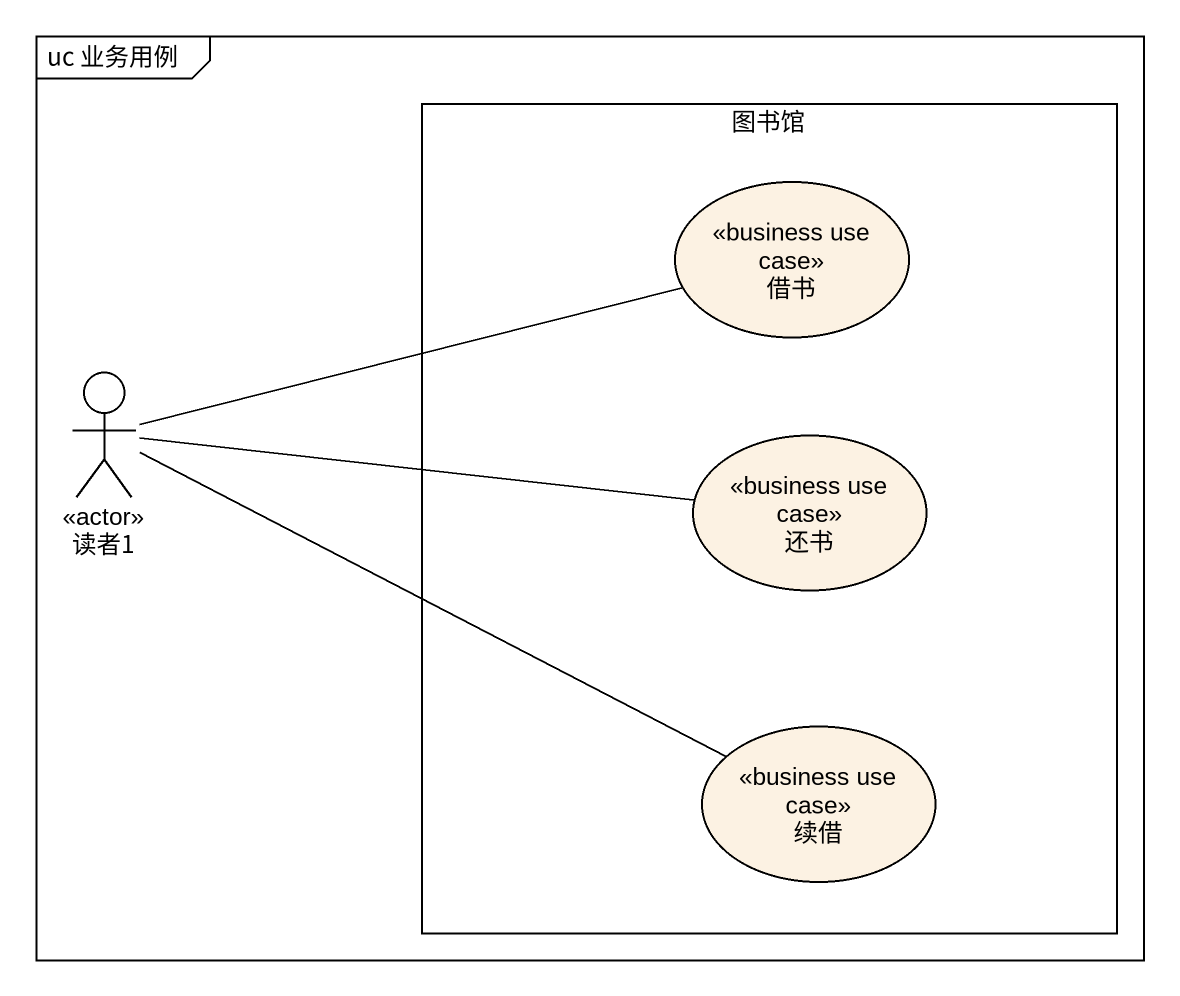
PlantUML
@startuml
mainframe uc 业务用例
rectangle 图书馆 {
  usecase 借书 <<business use case>>
  usecase 还书 <<business use case>>
  usecase 续借 <<business use case>>
}
actor 读者1 <<actor>>
读者1 -right- 借书
读者1 -right- 还书
读者1 -right- 续借
@enduml
